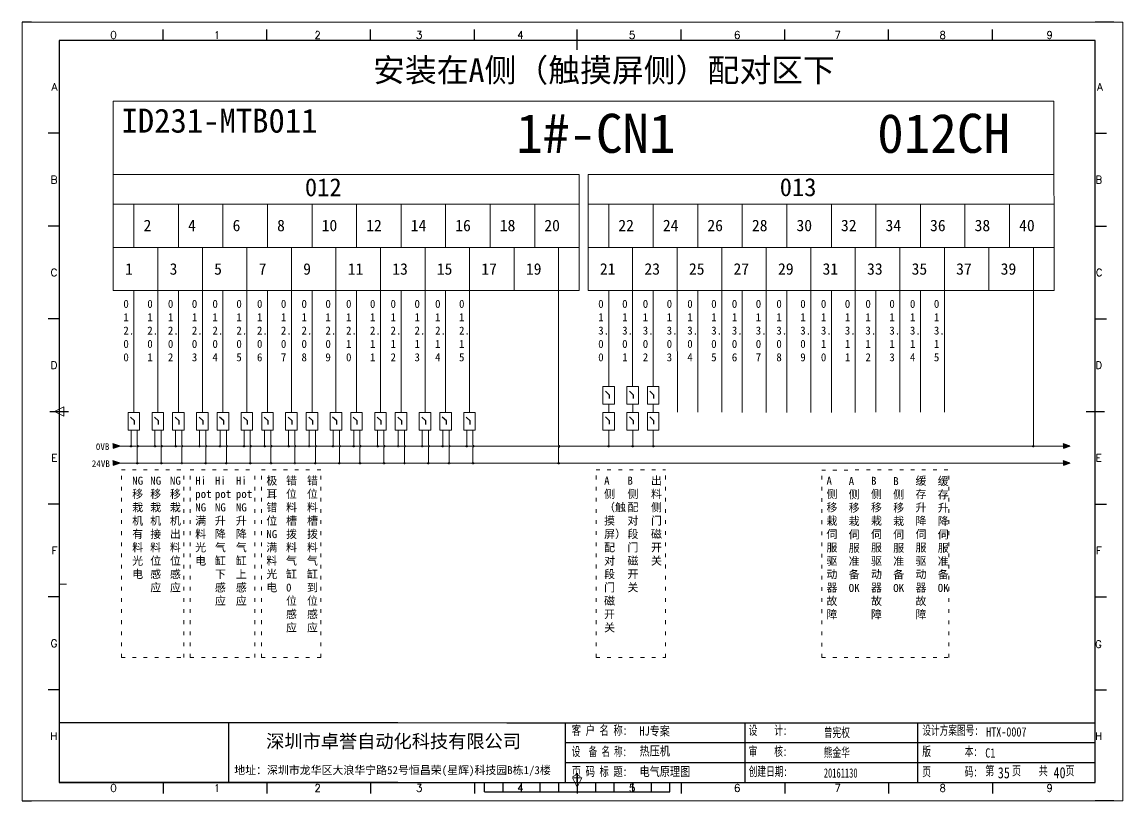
# Model space of a CAD drawing. Extents: x 35123 to 43919, y -4314 to -326.
# Drawn here: x 37620.3 to 37917.3, y -3963.9 to -3753.9 of the extents above; entities that cross this region are included whole.
import ezdxf
from ezdxf.enums import TextEntityAlignment as Align

# ---------------------------------------------------------------- set-up
doc = ezdxf.new("R2010")
doc.units = 0
doc.header["$MEASUREMENT"] = 0
doc.linetypes.add('2', pattern=[15, 1, -2, 1, -2, 1, -2, 1, -2, 1, -2])
doc.linetypes.add('ACAD_ISO02W100', pattern=[15, 12, -3])
for name, color, linetype in [('AE_BOR', 1, 'Continuous'), ('SYMS', 7, 'Continuous'), ('细实线层', 7, 'Continuous')]:
    doc.layers.add(name, color=color, linetype=linetype)
doc.styles.add('Standard0.67', font='', dxfattribs={"width": 0.67})
doc.styles.add('Standard_0.8', font='SimSun.ttf', dxfattribs={"width": 0.8})
doc.styles.add('WD', font='romans.shx', dxfattribs={"bigfont": 'gbcbig.shx'})
doc.styles.add('宋', font='SimSun.ttf', dxfattribs={"width": 0.7})
doc.styles.get('Standard0.67').set_extended_font_data('FangSong_GB2312')

# ---------------------------------------------------------------- blocks, each defined once
blk = doc.blocks.new('gb_a2_a')
for p, q in [((584, 410), (25, 410)), ((25, 410), (25, 10)), ((584, 10), (584, 410)), ((25, 10), (584, 10))]:
    blk.add_line(p, q)
at = {"lineweight": 9, "ltscale": 0.1}
blk.add_line((25, 116.86), (29, 116.86), dxfattribs=at)
at = {"layer": 'AE_BOR', "lineweight": 30}
for p, q in [((10, 420), (4.93, 420)), ((594, 420), (584, 420)), ((4.93, 0), (10, 0)), ((594, 0), (584, 0))]:
    blk.add_line(p, q, dxfattribs=at)
at = {"layer": 'AE_BOR', "color": 1, "lineweight": 15}
for p, q in [((4.93, 420), (598.93, 420)), ((4.93, 0), (4.93, 420)), ((598.93, 420), (598.93, 0)), ((22.5, 210), (27.5, 212.5)), ((27.5, 207.5), (22.5, 210)), ((27.5, 212.5), (27.5, 207.5)), ((304.5, 7.5), (302, 12.5)), ((302, 12.5), (307, 12.5)), ((307, 12.5), (304.5, 7.5)), ((598.93, 0), (4.93, 0))]:
    blk.add_line(p, q, dxfattribs=at)
at = {"layer": 'AE_BOR'}
for p, q in [((81, 410), (81, 416)), ((137, 410), (137, 416)), ((193, 410), (193, 416)), ((249, 410), (249, 416)), ((304.5, 410), (304.5, 416)), ((360.5, 410), (360.5, 416)), ((416.5, 410), (416.5, 416)), ((472.5, 410), (472.5, 416)), ((528.5, 410), (528.5, 416)), ((25, 360), (19, 360)), ((584, 360), (590, 360)), ((25, 310), (19, 310)), ((584, 310), (590, 310)), ((25, 260), (19, 260)), ((584, 260), (590, 260)), ((25, 160), (19, 160)), ((584, 160), (590, 160)), ((25, 110), (19, 110)), ((584, 110), (590, 110)), ((25, 60), (19, 60)), ((584, 60), (590, 60)), ((81, 10), (81, 4)), ((137, 10), (137, 4)), ((193, 10), (193, 4)), ((249, 10), (249, 4)), ((304.5, 10), (304.5, 4)), ((360.5, 10), (360.5, 4)), ((416.5, 10), (416.5, 4)), ((472.5, 10), (472.5, 4)), ((528.5, 10), (528.5, 4))]:
    blk.add_line(p, q, dxfattribs=at)
at = {"layer": 'AE_BOR', "color": 2, "lineweight": 30}
for p, q in [((304.5, 405), (304.5, 415)), ((20, 210), (30, 210)), ((579, 210), (589, 210)), ((304.5, 10), (304.5, 15)), ((304.5, 15), (304.5, 5)), ((254.5, 5), (254.5, 10)), ((264.5, 5), (264.5, 10)), ((274.5, 5), (274.5, 10)), ((284.5, 5), (284.5, 10)), ((294.5, 5), (294.5, 10)), ((304.5, 10), (304.5, 5)), ((314.5, 5), (314.5, 10)), ((324.5, 5), (324.5, 10)), ((334.5, 5), (334.5, 10)), ((344.5, 5), (344.5, 10)), ((354.5, 5), (354.5, 10)), ((254.5, 5), (354.5, 5))]:
    blk.add_line(p, q, dxfattribs=at)
at = {"layer": 'AE_BOR', "style": 'WD'}
for s, p in [('0', (54.27, 411)), ('1', (110.12, 411)), ('2', (164.42, 411)), ('3', (219.22, 411)), ('4', (273.82, 411)), ('5', (334.12, 411)), ('6', (390.81, 411)), ('7', (445.01, 411)), ('8', (501.67, 411)), ('9', (559.4, 411)), ('0', (54.27, 5)), ('1', (110.12, 5)), ('2', (164.42, 5)), ('3', (219.22, 5)), ('4', (273.82, 5)), ('5', (334.12, 5)), ('6', (390.81, 5)), ('7', (445.01, 5)), ('8', (501.67, 5)), ('9', (559.4, 5))]:
    blk.add_text(s, height=4, dxfattribs=at).set_placement(p, align=Align.CENTER)
for s, p in [('A', (24, 385)), ('A', (588.05, 385)), ('B', (24, 335)), ('B', (587.67, 335)), ('C', (24, 285)), ('C', (587.86, 285)), ('D', (24, 235)), ('D', (587.67, 235)), ('E', (24, 185)), ('E', (587.48, 185)), ('F', (24, 135)), ('F', (587.48, 135)), ('F', (587.48, 135)), ('G', (24, 85)), ('G', (587.48, 84.56)), ('H', (24, 35)), ('H', (587.67, 35))]:
    blk.add_text(s, height=4, dxfattribs=at).set_placement(p, align=Align.MIDDLE_RIGHT)
blk = doc.blocks.new('WDDOT')
blk.add_hatch(color=256).paths.add_polyline_path([(0.5, 0, 1), (-0.5, 0, 1)])
blk.add_circle((0, 0), 0.5)

msp = doc.modelspace()

# ---------------------------------------------------------------- hatches: boundary and pattern name
for points in [[(37646.614, -3868.226), (37644.752, -3868.823), (37644.752, -3867.629)], [(37902.958, -3868.226), (37901.096, -3868.823), (37901.096, -3867.629)], [(37646.614, -3872.809), (37644.752, -3873.406), (37644.752, -3872.213)], [(37902.958, -3872.809), (37901.096, -3873.406), (37901.096, -3872.213)]]:
    msp.add_hatch(color=256).paths.add_polyline_path(points)
h = msp.add_hatch(color=256)
edge = h.paths.add_edge_path()
edge.add_arc((37649.658, -3868.234), 0.177, 0, 360)
h = msp.add_hatch(color=256)
edge = h.paths.add_edge_path()
edge.add_arc((37656.114, -3868.234), 0.177, 0, 360)
h = msp.add_hatch(color=256)
edge = h.paths.add_edge_path()
edge.add_arc((37661.671, -3868.234), 0.177, 0, 360)
h = msp.add_hatch(color=256)
edge = h.paths.add_edge_path()
edge.add_arc((37668.128, -3868.234), 0.177, 0, 360)
h = msp.add_hatch(color=256)
edge = h.paths.add_edge_path()
edge.add_arc((37673.684, -3868.234), 0.177, 0, 360)
h = msp.add_hatch(color=256)
edge = h.paths.add_edge_path()
edge.add_arc((37680.141, -3868.234), 0.177, 0, 360)
h = msp.add_hatch(color=256)
edge = h.paths.add_edge_path()
edge.add_arc((37685.697, -3868.234), 0.177, 0, 360)
h = msp.add_hatch(color=256)
edge = h.paths.add_edge_path()
edge.add_arc((37692.154, -3868.234), 0.177, 0, 360)
h = msp.add_hatch(color=256)
edge = h.paths.add_edge_path()
edge.add_arc((37697.711, -3868.234), 0.177, 0, 360)
h = msp.add_hatch(color=256)
edge = h.paths.add_edge_path()
edge.add_arc((37704.167, -3868.234), 0.177, 0, 360)
h = msp.add_hatch(color=256)
edge = h.paths.add_edge_path()
edge.add_arc((37709.724, -3868.234), 0.177, 0, 360)
h = msp.add_hatch(color=256)
edge = h.paths.add_edge_path()
edge.add_arc((37716.18, -3868.234), 0.177, 0, 360)
h = msp.add_hatch(color=256)
edge = h.paths.add_edge_path()
edge.add_arc((37721.737, -3868.234), 0.177, 0, 360)
h = msp.add_hatch(color=256)
edge = h.paths.add_edge_path()
edge.add_arc((37728.194, -3868.234), 0.177, 0, 360)
h = msp.add_hatch(color=256)
edge = h.paths.add_edge_path()
edge.add_arc((37733.75, -3868.234), 0.177, 0, 360)
h = msp.add_hatch(color=256)
edge = h.paths.add_edge_path()
edge.add_arc((37740.207, -3868.234), 0.177, 0, 360)
h = msp.add_hatch(color=256)
edge = h.paths.add_edge_path()
edge.add_arc((37778.516, -3868.227), 0.177, 0, 360)
h = msp.add_hatch(color=256)
edge = h.paths.add_edge_path()
edge.add_arc((37784.99, -3868.227), 0.177, 0, 360)
h = msp.add_hatch(color=256)
edge = h.paths.add_edge_path()
edge.add_arc((37790.529, -3868.227), 0.177, 0, 360)
h = msp.add_hatch(color=256)
edge = h.paths.add_edge_path()
edge.add_arc((37893.091, -3868.226), 0.177, 0, 360)
h = msp.add_hatch(color=256)
edge = h.paths.add_edge_path()
edge.add_arc((37651.363, -3872.818), 0.177, 0, 360)
h = msp.add_hatch(color=256)
edge = h.paths.add_edge_path()
edge.add_arc((37657.82, -3872.818), 0.177, 0, 360)
h = msp.add_hatch(color=256)
edge = h.paths.add_edge_path()
edge.add_arc((37663.376, -3872.818), 0.177, 0, 360)
h = msp.add_hatch(color=256)
edge = h.paths.add_edge_path()
edge.add_arc((37669.833, -3872.818), 0.177, 0, 360)
h = msp.add_hatch(color=256)
edge = h.paths.add_edge_path()
edge.add_arc((37675.389, -3872.818), 0.177, 0, 360)
h = msp.add_hatch(color=256)
edge = h.paths.add_edge_path()
edge.add_arc((37681.846, -3872.818), 0.177, 0, 360)
h = msp.add_hatch(color=256)
edge = h.paths.add_edge_path()
edge.add_arc((37687.403, -3872.818), 0.177, 0, 360)
h = msp.add_hatch(color=256)
edge = h.paths.add_edge_path()
edge.add_arc((37693.859, -3872.818), 0.177, 0, 360)
h = msp.add_hatch(color=256)
edge = h.paths.add_edge_path()
edge.add_arc((37699.416, -3872.818), 0.177, 0, 360)
h = msp.add_hatch(color=256)
edge = h.paths.add_edge_path()
edge.add_arc((37705.872, -3872.818), 0.177, 0, 360)
h = msp.add_hatch(color=256)
edge = h.paths.add_edge_path()
edge.add_arc((37711.429, -3872.818), 0.177, 0, 360)
h = msp.add_hatch(color=256)
edge = h.paths.add_edge_path()
edge.add_arc((37717.886, -3872.818), 0.177, 0, 360)
h = msp.add_hatch(color=256)
edge = h.paths.add_edge_path()
edge.add_arc((37723.442, -3872.818), 0.177, 0, 360)
h = msp.add_hatch(color=256)
edge = h.paths.add_edge_path()
edge.add_arc((37729.899, -3872.818), 0.177, 0, 360)
h = msp.add_hatch(color=256)
edge = h.paths.add_edge_path()
edge.add_arc((37735.455, -3872.818), 0.177, 0, 360)
h = msp.add_hatch(color=256)
edge = h.paths.add_edge_path()
edge.add_arc((37741.912, -3872.818), 0.177, 0, 360)
h = msp.add_hatch(color=256)
edge = h.paths.add_edge_path()
edge.add_arc((37765.022, -3872.818), 0.177, 0, 360)

# ---------------------------------------------------------------- linework, layer by layer
at = {"lineweight": 0}
for p, q in [((37898.638, -3775.222), (37644.865, -3775.204)), ((37644.876, -3826.245), (37644.865, -3775.204)), ((37898.651, -3826.263), (37898.638, -3775.222)), ((37770.564, -3803.005), (37644.863, -3803.005)), ((37650.432, -3814.686), (37650.432, -3803.005)), ((37662.445, -3814.686), (37662.445, -3803.005)), ((37674.459, -3814.686), (37674.459, -3803.005)), ((37686.472, -3814.686), (37686.472, -3803.005)), ((37698.485, -3814.686), (37698.485, -3803.005)), ((37710.498, -3814.686), (37710.498, -3803.005)), ((37722.511, -3814.686), (37722.511, -3803.005)), ((37734.525, -3814.686), (37734.525, -3803.005)), ((37746.538, -3814.686), (37746.538, -3803.005)), ((37758.551, -3814.686), (37758.551, -3803.005)), ((37770.564, -3814.686), (37770.564, -3803.005)), ((37772.973, -3802.987), (37898.645, -3802.985)), ((37778.516, -3814.679), (37778.516, -3802.999)), ((37790.529, -3814.679), (37790.529, -3802.999)), ((37802.542, -3814.679), (37802.542, -3802.999)), ((37814.555, -3814.679), (37814.555, -3802.999)), ((37826.569, -3814.679), (37826.569, -3802.999)), ((37838.582, -3814.679), (37838.582, -3802.999)), ((37850.595, -3814.679), (37850.595, -3802.999)), ((37862.608, -3814.679), (37862.608, -3802.999)), ((37874.621, -3814.679), (37874.621, -3802.999)), ((37886.635, -3814.679), (37886.635, -3802.999)), ((37644.876, -3814.686), (37770.564, -3814.686)), ((37644.876, -3814.686), (37650.432, -3814.686)), ((37656.889, -3826.245), (37656.889, -3814.686)), ((37668.902, -3826.245), (37668.902, -3814.686)), ((37680.915, -3826.245), (37680.915, -3814.686)), ((37692.928, -3826.245), (37692.928, -3814.686)), ((37704.942, -3826.245), (37704.942, -3814.686)), ((37716.955, -3826.245), (37716.955, -3814.686)), ((37728.968, -3826.245), (37728.968, -3814.686)), ((37740.981, -3826.245), (37740.981, -3814.686)), ((37752.994, -3826.245), (37752.994, -3814.686)), ((37765.008, -3826.245), (37765.008, -3814.686)), ((37772.959, -3814.679), (37898.648, -3814.679)), ((37772.959, -3814.679), (37778.516, -3814.679)), ((37784.972, -3826.238), (37784.972, -3814.679)), ((37796.986, -3826.238), (37796.986, -3814.679)), ((37808.999, -3826.238), (37808.999, -3814.679)), ((37821.012, -3826.238), (37821.012, -3814.679)), ((37833.025, -3826.238), (37833.025, -3814.679)), ((37845.038, -3826.238), (37845.038, -3814.679)), ((37857.052, -3826.238), (37857.052, -3814.679)), ((37869.065, -3826.238), (37869.065, -3814.679)), ((37881.078, -3826.238), (37881.078, -3814.679)), ((37893.091, -3826.238), (37893.091, -3814.679)), ((37644.876, -3826.245), (37770.564, -3826.245)), ((37650.432, -3826.245), (37650.432, -3859.16)), ((37650.432, -3826.245), (37650.432, -3859.16)), ((37656.889, -3826.245), (37656.889, -3859.16)), ((37656.889, -3826.245), (37656.889, -3859.16)), ((37656.889, -3826.245), (37656.889, -3859.16)), ((37662.445, -3826.245), (37662.445, -3859.16)), ((37662.445, -3826.245), (37662.445, -3859.16)), ((37662.445, -3826.245), (37662.445, -3859.16)), ((37668.902, -3826.245), (37668.902, -3859.16)), ((37668.902, -3826.245), (37668.902, -3859.16)), ((37668.902, -3826.245), (37668.902, -3859.16)), ((37674.459, -3826.245), (37674.459, -3859.16)), ((37674.459, -3826.245), (37674.459, -3859.16)), ((37674.459, -3826.245), (37674.459, -3859.16)), ((37680.915, -3826.245), (37680.915, -3859.16)), ((37680.915, -3826.245), (37680.915, -3859.16)), ((37680.915, -3826.245), (37680.915, -3859.16)), ((37686.472, -3826.245), (37686.472, -3859.16)), ((37686.472, -3826.245), (37686.472, -3859.16)), ((37686.472, -3826.245), (37686.472, -3859.16)), ((37692.928, -3826.245), (37692.928, -3859.16)), ((37692.928, -3826.245), (37692.928, -3859.16)), ((37698.485, -3826.245), (37698.485, -3859.16)), ((37698.485, -3826.245), (37698.485, -3859.16)), ((37704.942, -3826.245), (37704.942, -3859.16)), ((37704.942, -3826.245), (37704.942, -3859.16)), ((37710.498, -3826.245), (37710.498, -3859.16)), ((37710.498, -3826.245), (37710.498, -3859.16)), ((37716.955, -3826.245), (37716.955, -3859.16)), ((37722.511, -3826.245), (37722.511, -3859.16)), ((37728.968, -3826.245), (37728.968, -3859.16)), ((37734.525, -3826.245), (37734.525, -3859.16)), ((37740.981, -3826.245), (37740.981, -3859.16)), ((37765.022, -3826.245), (37765.022, -3867.924)), ((37772.973, -3826.245), (37898.651, -3826.263)), ((37778.516, -3826.238), (37778.516, -3852.164)), ((37784.972, -3826.238), (37784.972, -3852.164)), ((37790.529, -3826.238), (37790.529, -3852.164)), ((37796.986, -3826.238), (37797.083, -3859.094)), ((37802.542, -3826.238), (37802.542, -3859.094)), ((37808.999, -3826.238), (37808.999, -3859.094)), ((37814.555, -3826.238), (37814.555, -3859.153)), ((37821.012, -3826.238), (37821.012, -3859.153)), ((37826.569, -3826.238), (37826.569, -3859.153)), ((37833.025, -3826.238), (37833.025, -3859.153)), ((37838.582, -3826.238), (37838.582, -3859.153)), ((37845.038, -3826.238), (37845.038, -3859.153)), ((37850.595, -3826.178), (37850.595, -3859.094)), ((37857.052, -3826.178), (37857.052, -3859.094)), ((37862.609, -3826.178), (37862.609, -3859.094)), ((37869.065, -3826.178), (37869.065, -3859.094)), ((37893.091, -3826.245), (37893.091, -3868.226)), ((37778.516, -3856.895), (37778.516, -3859.153)), ((37778.516, -3856.895), (37778.516, -3859.153)), ((37778.516, -3856.895), (37778.516, -3859.153)), ((37784.99, -3856.895), (37784.99, -3859.153)), ((37784.99, -3856.895), (37784.99, -3859.153)), ((37784.99, -3856.895), (37784.99, -3859.153)), ((37790.529, -3856.895), (37790.529, -3859.153)), ((37790.529, -3856.895), (37790.529, -3859.153)), ((37790.529, -3856.895), (37790.529, -3859.153)), ((37649.658, -3863.891), (37649.658, -3868.234)), ((37651.363, -3863.891), (37651.363, -3867.924)), ((37656.114, -3863.891), (37656.114, -3868.234)), ((37657.82, -3863.891), (37657.82, -3867.924)), ((37661.671, -3863.891), (37661.671, -3868.234)), ((37663.376, -3863.891), (37663.376, -3867.924)), ((37668.128, -3863.891), (37668.128, -3868.234)), ((37669.833, -3863.891), (37669.833, -3867.924)), ((37673.684, -3863.891), (37673.684, -3868.234)), ((37675.389, -3863.891), (37675.389, -3867.924)), ((37680.141, -3863.891), (37680.141, -3868.234)), ((37681.846, -3863.891), (37681.846, -3867.924)), ((37685.697, -3863.891), (37685.697, -3868.234)), ((37687.403, -3863.891), (37687.403, -3867.924)), ((37692.154, -3863.891), (37692.154, -3868.234)), ((37693.859, -3863.891), (37693.859, -3867.924)), ((37697.711, -3863.891), (37697.711, -3868.234)), ((37699.416, -3863.891), (37699.416, -3867.924)), ((37704.167, -3863.891), (37704.167, -3868.234)), ((37705.872, -3863.891), (37705.872, -3867.924)), ((37709.724, -3863.891), (37709.724, -3868.234)), ((37711.429, -3863.891), (37711.429, -3867.924)), ((37716.18, -3863.891), (37716.18, -3868.234)), ((37717.886, -3863.891), (37717.886, -3867.924)), ((37721.737, -3863.891), (37721.737, -3868.234)), ((37723.442, -3863.891), (37723.442, -3867.924)), ((37728.194, -3863.891), (37728.194, -3868.234)), ((37729.899, -3863.891), (37729.899, -3867.924)), ((37733.75, -3863.891), (37733.75, -3868.234)), ((37735.455, -3863.891), (37735.455, -3867.924)), ((37740.207, -3863.891), (37740.207, -3868.234)), ((37741.912, -3863.891), (37741.912, -3867.924)), ((37778.516, -3863.883), (37778.516, -3868.227)), ((37784.99, -3863.883), (37784.99, -3868.227)), ((37790.529, -3863.883), (37790.529, -3868.227)), ((37646.614, -3868.226), (37902.958, -3868.226)), ((37651.363, -3868.529), (37651.363, -3872.809)), ((37657.82, -3868.529), (37657.82, -3872.809)), ((37663.376, -3868.529), (37663.376, -3872.809)), ((37669.833, -3868.529), (37669.833, -3872.809)), ((37675.389, -3868.529), (37675.389, -3872.809)), ((37681.846, -3868.529), (37681.846, -3872.809)), ((37687.403, -3868.529), (37687.403, -3872.809)), ((37693.859, -3868.529), (37693.859, -3872.809)), ((37699.416, -3868.529), (37699.416, -3872.809)), ((37705.872, -3868.529), (37705.872, -3872.809)), ((37711.429, -3868.529), (37711.429, -3872.809)), ((37717.886, -3868.529), (37717.886, -3872.809)), ((37723.442, -3868.529), (37723.442, -3872.809)), ((37729.899, -3868.529), (37729.899, -3872.809)), ((37735.455, -3868.529), (37735.455, -3872.809)), ((37741.912, -3868.529), (37741.912, -3872.809)), ((37765.022, -3868.529), (37765.022, -3872.81)), ((37646.614, -3872.809), (37902.958, -3872.809))]:
    msp.add_line(p, q, dxfattribs=at)
at = {"linetype": 'ACAD_ISO02W100'}
for p, q in [((37778.727, -3854.434), (37777.621, -3853.362)), ((37778.725, -3855.34), (37778.727, -3854.434)), ((37785.202, -3854.434), (37784.096, -3853.362)), ((37785.199, -3855.34), (37785.202, -3854.434)), ((37790.741, -3854.434), (37789.634, -3853.362)), ((37790.738, -3855.34), (37790.741, -3854.434)), ((37650.644, -3861.43), (37649.538, -3860.357)), ((37657.1, -3861.43), (37655.994, -3860.357)), ((37662.657, -3861.43), (37661.551, -3860.357)), ((37669.114, -3861.43), (37668.007, -3860.357)), ((37674.67, -3861.43), (37673.564, -3860.357)), ((37681.127, -3861.43), (37680.021, -3860.357)), ((37686.683, -3861.43), (37685.577, -3860.357)), ((37693.14, -3861.43), (37692.034, -3860.357)), ((37698.697, -3861.43), (37697.59, -3860.357)), ((37705.153, -3861.43), (37704.047, -3860.357)), ((37710.71, -3861.43), (37709.604, -3860.357)), ((37717.166, -3861.43), (37716.06, -3860.357)), ((37722.723, -3861.43), (37721.617, -3860.357)), ((37729.18, -3861.43), (37728.073, -3860.357)), ((37734.736, -3861.43), (37733.63, -3860.357)), ((37741.193, -3861.43), (37740.087, -3860.357)), ((37778.727, -3861.422), (37777.621, -3860.35)), ((37785.202, -3861.422), (37784.096, -3860.35)), ((37790.741, -3861.422), (37789.634, -3860.35)), ((37650.641, -3862.336), (37650.644, -3861.43)), ((37657.098, -3862.336), (37657.1, -3861.43)), ((37662.655, -3862.336), (37662.657, -3861.43)), ((37669.111, -3862.336), (37669.114, -3861.43)), ((37674.668, -3862.336), (37674.67, -3861.43)), ((37681.124, -3862.336), (37681.127, -3861.43)), ((37686.681, -3862.336), (37686.683, -3861.43)), ((37693.138, -3862.336), (37693.14, -3861.43)), ((37698.694, -3862.336), (37698.697, -3861.43)), ((37705.151, -3862.336), (37705.153, -3861.43)), ((37710.707, -3862.336), (37710.71, -3861.43)), ((37717.164, -3862.336), (37717.166, -3861.43)), ((37722.721, -3862.336), (37722.723, -3861.43)), ((37729.177, -3862.336), (37729.18, -3861.43)), ((37734.734, -3862.336), (37734.736, -3861.43)), ((37741.19, -3862.336), (37741.193, -3861.43)), ((37778.725, -3862.329), (37778.727, -3861.422)), ((37785.199, -3862.329), (37785.202, -3861.422)), ((37790.738, -3862.329), (37790.741, -3861.422))]:
    msp.add_line(p, q, dxfattribs=at)
for p, q in [((37646.614, -3868.226), (37644.752, -3867.629)), ((37646.614, -3868.226), (37644.752, -3868.823)), ((37902.958, -3868.226), (37901.096, -3867.629)), ((37902.958, -3868.226), (37901.096, -3868.823)), ((37646.614, -3872.809), (37644.752, -3872.213)), ((37646.614, -3872.809), (37644.752, -3873.406)), ((37902.958, -3872.809), (37901.096, -3872.213)), ((37902.958, -3872.809), (37901.096, -3873.406)), ((37675.942, -3942.785), (37675.942, -3958.87)), ((37766.755, -3948.146), (37811.007, -3948.146)), ((37811.007, -3948.146), (37879.792, -3948.146)), ((37879.792, -3948.146), (37909.79, -3948.146)), ((37766.755, -3953.508), (37811.007, -3953.508)), ((37811.007, -3953.508), (37879.792, -3953.508)), ((37879.792, -3953.508), (37909.79, -3953.508)), ((37751.057, -3958.87), (37811.007, -3958.87)), ((37811.007, -3958.87), (37879.792, -3958.87))]:
    msp.add_line(p, q)
at = {"linetype": '2', "lineweight": 0}
for p, q in [((37647.057, -3925.169), (37647.057, -3874.61)), ((37647.057, -3874.61), (37663.891, -3874.61)), ((37663.891, -3925.169), (37663.891, -3874.61)), ((37665.648, -3925.169), (37665.648, -3874.61)), ((37665.648, -3874.61), (37683.081, -3874.61)), ((37683.081, -3925.169), (37683.081, -3874.61)), ((37684.838, -3925.169), (37684.838, -3874.61)), ((37684.838, -3874.61), (37700.821, -3874.61)), ((37700.821, -3925.169), (37700.821, -3874.61)), ((37775.141, -3925.162), (37775.141, -3874.604)), ((37775.141, -3925.162), (37775.141, -3874.604)), ((37775.141, -3874.606), (37793.828, -3874.604)), ((37793.828, -3925.162), (37793.828, -3874.604)), ((37836.027, -3874.648), (37870.3, -3874.616)), ((37836.027, -3925.204), (37836.027, -3874.646)), ((37870.3, -3925.174), (37870.3, -3874.616)), ((37647.057, -3925.169), (37663.891, -3925.169)), ((37665.648, -3925.169), (37683.081, -3925.169)), ((37684.838, -3925.169), (37700.821, -3925.169)), ((37775.141, -3925.162), (37793.828, -3925.162)), ((37836.027, -3925.204), (37870.3, -3925.174))]:
    msp.add_line(p, q, dxfattribs=at)
at = {"ltscale": 2}
for p, q in [((37721.595, -3942.785), (37630.29, -3942.785)), ((37751.057, -3942.785), (37909.79, -3942.785)), ((37766.755, -3942.785), (37766.755, -3958.87)), ((37815.321, -3958.87), (37815.321, -3942.785)), ((37861.901, -3958.87), (37861.901, -3942.785)), ((37721.595, -3958.87), (37630.29, -3958.87)), ((37879.792, -3958.87), (37909.79, -3958.87))]:
    msp.add_line(p, q, dxfattribs=at)
at = {"lineweight": 9, "ltscale": 0.1}
for p, q in [((37721.595, -3942.785), (37751.057, -3942.785)), ((37721.595, -3958.87), (37751.057, -3958.87)), ((37749.699, -3958.87), (37749.699, -3958.87)), ((37749.699, -3958.87), (37749.699, -3958.87))]:
    msp.add_line(p, q, dxfattribs=at)
at = {"lineweight": 0}
for points in [[(37776.962, -3852.164), (37780.07, -3852.164), (37780.07, -3856.895), (37776.962, -3856.895)], [(37783.436, -3852.164), (37786.544, -3852.164), (37786.544, -3856.895), (37783.436, -3856.895)], [(37788.975, -3852.164), (37792.083, -3852.164), (37792.083, -3856.895), (37788.975, -3856.895)], [(37648.878, -3859.16), (37651.986, -3859.16), (37651.986, -3863.891), (37648.878, -3863.891)], [(37655.335, -3859.16), (37658.442, -3859.16), (37658.442, -3863.891), (37655.335, -3863.891)], [(37660.892, -3859.16), (37663.999, -3859.16), (37663.999, -3863.891), (37660.892, -3863.891)], [(37667.348, -3859.16), (37670.456, -3859.16), (37670.456, -3863.891), (37667.348, -3863.891)], [(37672.905, -3859.16), (37676.012, -3859.16), (37676.012, -3863.891), (37672.905, -3863.891)], [(37679.361, -3859.16), (37682.469, -3859.16), (37682.469, -3863.891), (37679.361, -3863.891)], [(37684.918, -3859.16), (37688.025, -3859.16), (37688.025, -3863.891), (37684.918, -3863.891)], [(37691.375, -3859.16), (37694.482, -3859.16), (37694.482, -3863.891), (37691.375, -3863.891)], [(37696.931, -3859.16), (37700.039, -3859.16), (37700.039, -3863.891), (37696.931, -3863.891)], [(37703.388, -3859.16), (37706.495, -3859.16), (37706.495, -3863.891), (37703.388, -3863.891)], [(37708.944, -3859.16), (37712.052, -3859.16), (37712.052, -3863.891), (37708.944, -3863.891)], [(37715.401, -3859.16), (37718.508, -3859.16), (37718.508, -3863.891), (37715.401, -3863.891)], [(37720.958, -3859.16), (37724.065, -3859.16), (37724.065, -3863.891), (37720.958, -3863.891)], [(37727.414, -3859.16), (37730.522, -3859.16), (37730.522, -3863.891), (37727.414, -3863.891)], [(37732.971, -3859.16), (37736.078, -3859.16), (37736.078, -3863.891), (37732.971, -3863.891)], [(37739.427, -3859.16), (37742.535, -3859.16), (37742.535, -3863.891), (37739.427, -3863.891)], [(37776.962, -3859.153), (37780.07, -3859.153), (37780.07, -3863.883), (37776.962, -3863.883)], [(37783.436, -3859.153), (37786.544, -3859.153), (37786.544, -3863.883), (37783.436, -3863.883)], [(37788.975, -3859.153), (37792.083, -3859.153), (37792.083, -3863.883), (37788.975, -3863.883)]]:
    msp.add_lwpolyline(points, close=True, dxfattribs=at)
for centre in [(37649.658, -3868.234), (37656.114, -3868.234), (37661.671, -3868.234), (37668.128, -3868.234), (37673.684, -3868.234), (37680.141, -3868.234), (37685.697, -3868.234), (37692.154, -3868.234), (37697.711, -3868.234), (37704.167, -3868.234), (37709.724, -3868.234), (37716.18, -3868.234), (37721.737, -3868.234), (37728.194, -3868.234), (37733.75, -3868.234), (37740.207, -3868.234), (37778.516, -3868.227), (37784.99, -3868.227), (37790.529, -3868.227), (37893.091, -3868.226), (37651.363, -3872.818), (37657.82, -3872.818), (37663.376, -3872.818), (37669.833, -3872.818), (37675.389, -3872.818), (37681.846, -3872.818), (37687.403, -3872.818), (37693.859, -3872.818), (37699.416, -3872.818), (37705.872, -3872.818), (37711.429, -3872.818), (37717.886, -3872.818), (37723.442, -3872.818), (37729.899, -3872.818), (37735.455, -3872.818), (37741.912, -3872.818), (37765.022, -3872.818)]:
    msp.add_circle(centre, 0.177)
for centre in [(37651.363, -3868.226), (37657.82, -3868.226), (37663.376, -3868.226), (37669.833, -3868.226), (37675.389, -3868.226), (37681.846, -3868.226), (37687.403, -3868.226), (37693.859, -3868.226), (37699.416, -3868.226), (37705.872, -3868.226), (37711.429, -3868.226), (37717.886, -3868.226), (37723.442, -3868.226), (37729.899, -3868.226), (37735.455, -3868.226), (37741.912, -3868.226), (37765.022, -3868.227)]:
    msp.add_arc(centre, 0.302, 270, 90, dxfattribs=at)
at = {"layer": '细实线层', "lineweight": 0}
for p, q in [((37759.809, -3794.967), (37644.869, -3794.991)), ((37759.809, -3794.967), (37765.348, -3794.967)), ((37770.564, -3794.967), (37765.348, -3794.967)), ((37770.564, -3803.005), (37770.564, -3794.967)), ((37898.643, -3794.935), (37772.959, -3794.961)), ((37772.959, -3826.238), (37772.959, -3794.961)), ((37770.564, -3814.686), (37770.564, -3826.245))]:
    msp.add_line(p, q, dxfattribs=at)

# ---------------------------------------------------------------- block references
at = {"xscale": 0.5, "yscale": 0.5, "zscale": 0.5}
msp.add_blockref('gb_a2_a', (37617.79, -3963.87), dxfattribs=at)
at = {"layer": 'SYMS', "lineweight": -3, "xscale": 0.2249999999999091, "yscale": 0.2250000000000227, "zscale": 0.225}
for p in [(37649.658, -3868.234), (37649.658, -3868.234), (37656.114, -3868.234), (37656.114, -3868.234), (37661.671, -3868.234), (37661.671, -3868.234), (37668.128, -3868.234), (37668.128, -3868.234), (37673.684, -3868.234), (37673.684, -3868.234), (37680.141, -3868.234), (37680.141, -3868.234), (37685.697, -3868.234), (37685.697, -3868.234), (37692.154, -3868.234), (37692.154, -3868.234), (37697.711, -3868.234), (37697.711, -3868.234), (37704.167, -3868.234), (37704.167, -3868.234), (37709.724, -3868.234), (37709.724, -3868.234), (37716.18, -3868.234), (37716.18, -3868.234), (37721.737, -3868.234), (37721.737, -3868.234), (37728.194, -3868.234), (37728.194, -3868.234), (37733.75, -3868.234), (37733.75, -3868.234), (37740.207, -3868.234), (37740.207, -3868.234), (37778.516, -3868.227), (37778.516, -3868.227), (37784.99, -3868.227), (37784.99, -3868.227), (37790.529, -3868.227), (37790.529, -3868.227), (37893.091, -3868.226), (37893.091, -3868.226), (37651.363, -3872.818), (37651.363, -3872.818), (37657.82, -3872.818), (37657.82, -3872.818), (37663.376, -3872.818), (37663.376, -3872.818), (37669.833, -3872.818), (37669.833, -3872.818), (37675.389, -3872.818), (37675.389, -3872.818), (37681.846, -3872.818), (37681.846, -3872.818), (37687.403, -3872.818), (37687.403, -3872.818), (37693.859, -3872.818), (37693.859, -3872.818), (37699.416, -3872.818), (37699.416, -3872.818), (37705.872, -3872.818), (37705.872, -3872.818), (37711.429, -3872.818), (37711.429, -3872.818), (37717.886, -3872.818), (37717.886, -3872.818), (37723.442, -3872.818), (37723.442, -3872.818), (37729.899, -3872.818), (37729.899, -3872.818), (37735.455, -3872.818), (37735.455, -3872.818), (37741.912, -3872.818), (37741.912, -3872.818), (37765.022, -3872.818), (37765.022, -3872.818)]:
    msp.add_blockref('WDDOT', p, dxfattribs=at)

# ---------------------------------------------------------------- texts
at = {"lineweight": 0, "attachment_point": 1}
for s, insert, char_height, width in [('{\\fSimSun|b0|i0|c134|p2;安装在A侧（触摸屏侧）配对区下}', (37714.947, -3763.694), 6.3, 141.24916), ('{\\fSimSun|b0|i0|c134|p2;ID231-MTB011}', (37647.079, -3777.216), 6.48, 79.50995), ('{\\fSimSun|b0|i0|c134|p2;1#-CN1 }', (37753.588, -3778.605), 10.53, 52.20126), ('{\\fSimSun|b0|i0|c134|p2;012CH  }', (37850.955, -3778.605), 10.53, 52.20126), ('{\\fSimSun|b0|i0|c134|p2;012}', (37696.565, -3795.982), 4.86, 21.99547), ('{\\fSimSun|b0|i0|c134|p2;013}', (37824.655, -3795.952), 4.86, 21.99547), ('{\\fSimSun|b0|i0|c134|p2;2}', (37653.033, -3807.168), 3.09582, 6.79376), ('{\\fSimSun|b0|i0|c134|p2;4}', (37665.046, -3807.168), 3.09582, 6.79376), ('{\\fSimSun|b0|i0|c134|p2;6}', (37677.06, -3807.168), 3.09582, 6.79376), ('{\\fSimSun|b0|i0|c134|p2;8}', (37689.073, -3807.168), 3.09582, 6.79376), ('{\\fSimSun|b0|i0|c134|p2;10}', (37701.086, -3807.168), 3.09582, 6.79376), ('{\\fSimSun|b0|i0|c134|p2;12}', (37713.099, -3807.168), 3.09582, 6.79376), ('{\\fSimSun|b0|i0|c134|p2;14}', (37725.112, -3807.168), 3.09582, 6.79376), ('{\\fSimSun|b0|i0|c134|p2;16}', (37737.126, -3807.168), 3.09582, 6.79376), ('{\\fSimSun|b0|i0|c134|p2;18}', (37749.139, -3807.168), 3.09582, 6.79376), ('{\\fSimSun|b0|i0|c134|p2;20}', (37761.152, -3807.168), 3.09582, 6.79376), ('{\\fSimSun|b0|i0|c134|p2;22}', (37781.117, -3807.162), 3.09582, 6.79376), ('{\\fSimSun|b0|i0|c134|p2;24}', (37793.13, -3807.162), 3.09582, 6.79376), ('{\\fSimSun|b0|i0|c134|p2;26}', (37805.143, -3807.162), 3.09582, 6.79376), ('{\\fSimSun|b0|i0|c134|p2;28}', (37817.156, -3807.162), 3.09582, 6.79376), ('{\\fSimSun|b0|i0|c134|p2;30}', (37829.17, -3807.162), 3.09582, 6.79376), ('{\\fSimSun|b0|i0|c134|p2;32}', (37841.183, -3807.162), 3.09582, 6.79376), ('{\\fSimSun|b0|i0|c134|p2;34}', (37853.196, -3807.162), 3.09582, 6.79376), ('{\\fSimSun|b0|i0|c134|p2;36}', (37865.209, -3807.162), 3.09582, 6.79376), ('{\\fSimSun|b0|i0|c134|p2;38}', (37877.222, -3807.162), 3.09582, 6.79376), ('{\\fSimSun|b0|i0|c134|p2;40}', (37889.236, -3807.162), 3.09582, 6.79376), ('{\\fSimSun|b0|i0|c134|p2;1}', (37648.058, -3818.893), 3.09582, 6.79376), ('{\\fSimSun|b0|i0|c134|p2;3}', (37660.071, -3818.893), 3.09582, 6.79376), ('{\\fSimSun|b0|i0|c134|p2;5}', (37672.084, -3818.893), 3.09582, 6.79376), ('{\\fSimSun|b0|i0|c134|p2;7}', (37684.097, -3818.893), 3.09582, 6.79376), ('{\\fSimSun|b0|i0|c134|p2;9}', (37696.11, -3818.893), 3.09582, 6.79376), ('{\\fSimSun|b0|i0|c134|p2;11}', (37708.124, -3818.893), 3.09582, 6.79376), ('{\\fSimSun|b0|i0|c134|p2;13}', (37720.137, -3818.893), 3.09582, 6.79376), ('{\\fSimSun|b0|i0|c134|p2;15}', (37732.15, -3818.893), 3.09582, 6.79376), ('{\\fSimSun|b0|i0|c134|p2;17}', (37744.163, -3818.893), 3.09582, 6.79376), ('{\\fSimSun|b0|i0|c134|p2;19}', (37756.176, -3818.893), 3.09582, 6.79376), ('{\\fSimSun|b0|i0|c134|p2;21}', (37776.141, -3818.887), 3.09582, 6.79376), ('{\\fSimSun|b0|i0|c134|p2;23}', (37788.154, -3818.887), 3.09582, 6.79376), ('{\\fSimSun|b0|i0|c134|p2;25}', (37800.168, -3818.887), 3.09582, 6.79376), ('{\\fSimSun|b0|i0|c134|p2;27}', (37812.181, -3818.887), 3.09582, 6.79376), ('{\\fSimSun|b0|i0|c134|p2;29}', (37824.194, -3818.887), 3.09582, 6.79376), ('{\\fSimSun|b0|i0|c134|p2;31}', (37836.207, -3818.887), 3.09582, 6.79376), ('{\\fSimSun|b0|i0|c134|p2;33}', (37848.22, -3818.887), 3.09582, 6.79376), ('{\\fSimSun|b0|i0|c134|p2;35}', (37860.234, -3818.887), 3.09582, 6.79376), ('{\\fSimSun|b0|i0|c134|p2;37}', (37872.247, -3818.887), 3.09582, 6.79376), ('{\\fSimSun|b0|i0|c134|p2;39}', (37884.26, -3818.887), 3.09582, 6.79376), ('{\\f@SimHei|b0|i0|c134|p49;0\\P1\\P2.\\P0\\P0}', (37647.592, -3828.767), 2.16, 3.85255), ('{\\f@SimHei|b0|i0|c134|p49;0\\P1\\P2.\\P0\\P1}', (37654.049, -3828.767), 2.16, 3.85255), ('{\\f@SimHei|b0|i0|c134|p49;0\\P1\\P2.\\P0\\P2}', (37659.605, -3828.767), 2.16, 3.85255), ('{\\f@SimHei|b0|i0|c134|p49;0\\P1\\P2.\\P0\\P3}', (37666.062, -3828.767), 2.16, 3.85255), ('{\\f@SimHei|b0|i0|c134|p49;0\\P1\\P2.\\P0\\P4}', (37671.619, -3828.767), 2.16, 3.85255), ('{\\f@SimHei|b0|i0|c134|p49;0\\P1\\P2.\\P0\\P5}', (37678.075, -3828.767), 2.16, 3.85255), ('{\\f@SimHei|b0|i0|c134|p49;0\\P1\\P2.\\P0\\P6}', (37683.632, -3828.767), 2.16, 3.85255), ('{\\f@SimHei|b0|i0|c134|p49;0\\P1\\P2.\\P0\\P7}', (37690.088, -3828.767), 2.16, 3.85255), ('{\\f@SimHei|b0|i0|c134|p49;0\\P1\\P2.\\P0\\P8}', (37695.645, -3828.767), 2.16, 3.85255), ('{\\f@SimHei|b0|i0|c134|p49;0\\P1\\P2.\\P0\\P9}', (37702.102, -3828.767), 2.16, 3.85255), ('{\\f@SimHei|b0|i0|c134|p49;0\\P1\\P2.\\P1\\P0}', (37707.658, -3828.767), 2.16, 3.85255), ('{\\f@SimHei|b0|i0|c134|p49;0\\P1\\P2.\\P1\\P1}', (37714.115, -3828.767), 2.16, 3.85255), ('{\\f@SimHei|b0|i0|c134|p49;0\\P1\\P2.\\P1\\P2}', (37719.671, -3828.767), 2.16, 3.85255), ('{\\f@SimHei|b0|i0|c134|p49;0\\P1\\P2.\\P1\\P3}', (37726.128, -3828.767), 2.16, 3.85255), ('{\\f@SimHei|b0|i0|c134|p49;0\\P1\\P2.\\P1\\P4}', (37731.685, -3828.767), 2.16, 3.85255), ('{\\f@SimHei|b0|i0|c134|p49;0\\P1\\P2.\\P1\\P5}', (37738.141, -3828.767), 2.16, 3.85255), ('{\\f@SimHei|b0|i0|c134|p49;0\\P1\\P3.\\P0\\P0}', (37775.69, -3828.767), 2.16, 3.85255), ('{\\f@SimHei|b0|i0|c134|p49;0\\P1\\P3.\\P0\\P1}', (37782.146, -3828.767), 2.16, 3.85255), ('{\\f@SimHei|b0|i0|c134|p49;0\\P1\\P3.\\P0\\P2}', (37787.703, -3828.767), 2.16, 3.85255), ('{\\f@SimHei|b0|i0|c134|p49;0\\P1\\P3.\\P0\\P3}', (37794.16, -3828.767), 2.16, 3.85255), ('{\\f@SimHei|b0|i0|c134|p49;0\\P1\\P3.\\P0\\P4}', (37799.716, -3828.767), 2.16, 3.85255), ('{\\f@SimHei|b0|i0|c134|p49;0\\P1\\P3.\\P0\\P5}', (37806.173, -3828.767), 2.16, 3.85255), ('{\\f@SimHei|b0|i0|c134|p49;0\\P1\\P3.\\P0\\P6}', (37811.729, -3828.767), 2.16, 3.85255), ('{\\f@SimHei|b0|i0|c134|p49;0\\P1\\P3.\\P0\\P7}', (37818.186, -3828.767), 2.16, 3.85255), ('{\\f@SimHei|b0|i0|c134|p49;0\\P1\\P3.\\P0\\P8}', (37823.743, -3828.767), 2.16, 3.85255), ('{\\f@SimHei|b0|i0|c134|p49;0\\P1\\P3.\\P0\\P9}', (37830.199, -3828.767), 2.16, 3.85255), ('{\\f@SimHei|b0|i0|c134|p49;0\\P1\\P3.\\P1\\P0}', (37835.756, -3828.767), 2.16, 3.85255), ('{\\f@SimHei|b0|i0|c134|p49;0\\P1\\P3.\\P1\\P1}', (37842.212, -3828.767), 2.16, 3.85255), ('{\\f@SimHei|b0|i0|c134|p49;0\\P1\\P3.\\P1\\P2}', (37847.769, -3828.767), 2.16, 3.85255), ('{\\f@SimHei|b0|i0|c134|p49;0\\P1\\P3.\\P1\\P3}', (37854.226, -3828.767), 2.16, 3.85255), ('{\\f@SimHei|b0|i0|c134|p49;0\\P1\\P3.\\P1\\P4}', (37859.782, -3828.767), 2.16, 3.85255), ('{\\f@SimHei|b0|i0|c134|p49;0\\P1\\P3.\\P1\\P5}', (37866.239, -3828.767), 2.16, 3.85255), ('{\\fSimSun|b0|i0|c134|p2;NG移栽机有料光电}', (37649.982, -3876.439), 2.16, 3.85255), ('{\\fSimSun|b0|i0|c134|p2;NG移栽机接料位感应}', (37654.846, -3876.439), 2.16, 3.85255), ('{\\fSimSun|b0|i0|c134|p2;NG移栽机出料位感应}', (37660.158, -3876.439), 2.16, 3.85255), ('{\\fSimSun|b0|i0|c134|p2;Hi\\Ppot\\PNG满料光电}', (37666.981, -3876.439), 2.16, 3.85255), ('{\\fSimSun|b0|i0|c134|p2;Hi\\Ppot\\PNG升降气缸下感应}', (37672.292, -3876.439), 2.16, 3.85255), ('{\\fSimSun|b0|i0|c134|p2;Hi\\Ppot\\PNG升降气缸上感应}', (37677.947, -3876.439), 2.16, 3.85255), ('{\\fSimSun|b0|i0|c134|p2;极耳错位\\PNG满料光电}', (37686.17, -3876.439), 2.16, 3.85255), ('{\\fSimSun|b0|i0|c134|p2;错位料槽拨料气缸0位感应}', (37691.482, -3876.439), 2.16, 3.85255), ('{\\fSimSun|b0|i0|c134|p2;错位料槽拨料气缸到位感应}', (37697.136, -3876.439), 2.16, 3.85255), ('{\\fSimSun|b0|i0|c134|p2;A侧（触摸屏）配对段门磁开关}', (37777.287, -3876.432), 2.16, 3.85255), ('{\\fSimSun|b0|i0|c134|p2;B侧配对段门磁开关}', (37783.587, -3876.432), 2.16, 3.85255), ('{\\fSimSun|b0|i0|c134|p2;出料侧门磁开关}', (37789.934, -3876.432), 2.16, 3.85255), ('{\\fSimSun|b0|i0|c134|p2;A侧移栽伺服驱动器故障}', (37837.272, -3876.474), 2.16, 3.85255), ('{\\fSimSun|b0|i0|c134|p2;A侧移栽伺服准备OK}', (37843.263, -3876.557), 2.16, 3.85255), ('{\\fSimSun|b0|i0|c134|p2;B侧移栽伺服驱动器故障}', (37849.285, -3876.474), 2.16, 3.85255), ('{\\fSimSun|b0|i0|c134|p2;B侧移栽伺服准备OK}', (37855.276, -3876.557), 2.16, 3.85255), ('{\\fSimSun|b0|i0|c134|p2;缓存升降伺服驱动器故障}', (37861.298, -3876.474), 2.16, 3.85255), ('{\\fSimSun|b0|i0|c134|p2;缓存升降伺服准备OK}', (37867.29, -3876.557), 2.16, 3.85255)]:
    msp.add_mtext(s, dxfattribs=dict(at, insert=insert, char_height=char_height, width=width))
for s, insert, char_height, width, attachment_point in [('{\\fSimSun|b0|i0|c134|p2;0\\fSimSun|b0|i0|c0|p2;V\\fSimSun|b0|i0|c134|p2;B}', (37640.162, -3867.444), 1.8, 4.14086, 1), ('{\\fSimSun|b0|i0|c134|p2;24\\fSimSun|b0|i0|c0|p2;V\\fSimSun|b0|i0|c134|p2;B}', (37639.065, -3872.028), 1.8, 4.14086, 1), ('{\\fSimSun|b0|i0|c134|p2;深圳市卓誉自动化科技有限公司}', (37686.111, -3949.958), 3.6, 80.67766, 7), ('{\\fSimSun|b0|i0|c134|p2;地址：深圳市龙华区大浪华宁路52号恒昌荣(星辉)科技园B栋1/3楼}', (37677.498, -3957.218), 2.16, 89.25675, 7)]:
    msp.add_mtext(s, dxfattribs=dict(insert=insert, char_height=char_height, width=width, attachment_point=attachment_point))
at = {"ltscale": 2, "attachment_point": 1}
for s, insert, char_height, width, style in [('{\\fSimSun|b0|i0|c134|p2;\\W0.72;客 户 名 称:}', (37768.558, -3943.553), 2.5, 16.24768, 'Standard0.67'), ('HJ专案', (37786.846, -3943.727), 2.5, 33.90777, 'Standard_0.8'), ('{\\fSimSun|b0|i0|c134|p2;设    计:}', (37816.273, -3943.553), 2.5, 12.03121, 'Standard0.67'), ('{\\fSimSun|b0|i0|c134|p2;曾宪权}', (37836.55, -3944.155), 2.5, 12.03121, 'Standard0.67'), ('{\\fSimSun|b0|i0|c134|p2;设计方案图号:}', (37863.106, -3943.553), 2.5, 15.1644, 'Standard0.67'), ('{\\f@SimSun|b0|i0|c134|p2;HTX-0007}', (37880.344, -3943.994), 2.5, 33.90777, 'Standard_0.8'), ('{\\fSimSun|b0|i0|c134|p2;\\W0.66;设  备 名 称:}', (37768.558, -3949.282), 2.5, 15.12342, 'Standard0.67'), ('{\\fSimSun|b0|i0|c134|p2;热压机}', (37786.846, -3949.115), 2.5, 33.90777, 'Standard_0.8'), ('{\\fSimSun|b0|i0|c134|p2;审    核:}', (37816.273, -3949.227), 2.5, 12.03121, 'Standard0.67'), ('{\\fSimSun|b0|i0|c134|p2;熊金华}', (37836.55, -3949.517), 2.5, 12.03121, 'Standard0.67'), ('{\\fSimSun|b0|i0|c134|p2;版        本:}', (37863.106, -3949.227), 2.5, 16.84978, 'Standard0.67'), ('C1', (37880.104, -3949.667), 2.5, 5.97175, 'Standard_0.8'), ('{\\fSimSun|b0|i0|c134|p2;\\W0.72;页 码 标 题:}', (37768.558, -3954.65), 2.5, 15.12342, 'Standard0.67'), ('{\\fSimSun|b0|i0|c134|p2;电气原理图}', (37786.846, -3954.663), 2.5, 33.90777, 'Standard_0.8'), ('{\\fSimSun|b0|i0|c134|p2;创建日期:}', (37816.273, -3954.634), 2.5, 12.03121, 'Standard0.67'), ('{\\fSimSun|b0|i0|c134|p2;20161130}', (37836.55, -3955.075), 2.5, 12.03121, 'Standard0.67'), ('{\\fSimSun|b0|i0|c134|p2;页        码:}', (37863.106, -3954.713), 2.5, 15.72579, 'Standard0.67'), ('第    页    共    页', (37880.102, -3954.468), 2.5, 33.90777, '宋'), ('35', (37883.48, -3954.773), 3, 3.76639, 'Standard_0.8'), ('40', (37898.509, -3954.748), 3, 3.76639, 'Standard_0.8')]:
    msp.add_mtext(s, dxfattribs=dict(at, insert=insert, char_height=char_height, width=width, style=style))

doc.saveas('drawing.dxf')
